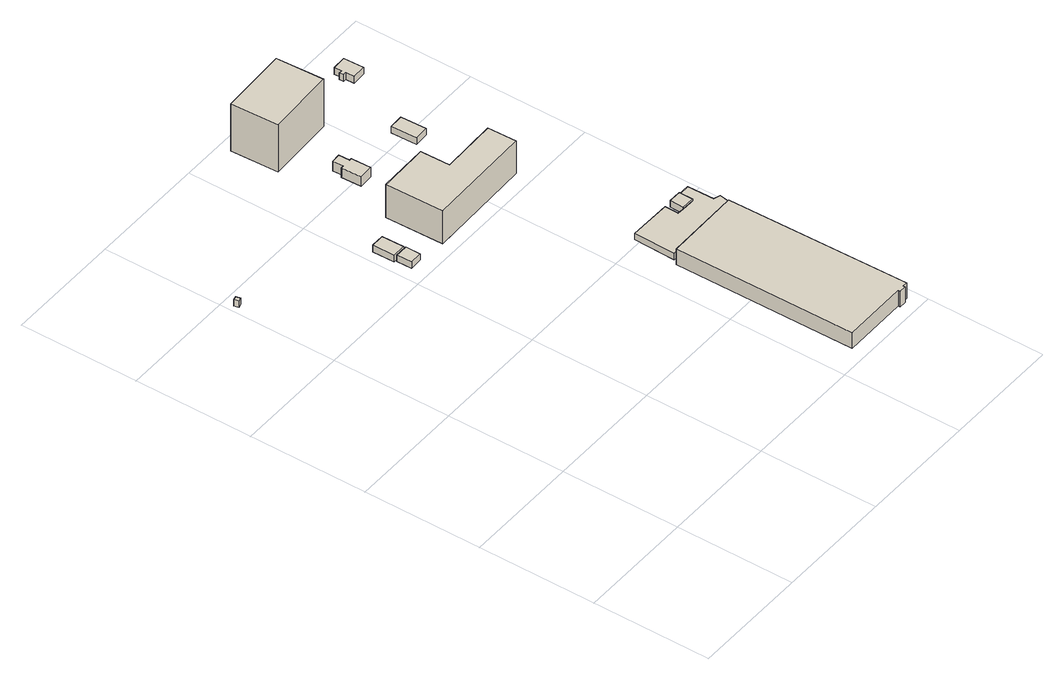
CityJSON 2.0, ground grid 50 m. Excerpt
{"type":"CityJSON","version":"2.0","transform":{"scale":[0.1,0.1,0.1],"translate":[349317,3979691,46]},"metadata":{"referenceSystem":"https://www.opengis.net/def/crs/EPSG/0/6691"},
"CityObjects":{
"building1":{"type":"Building","attributes":{"measuredHeight":3},"geometry":[{"type":"Solid","lod":"1","boundaries":[[[[0,1,2,3]],[[2,4,5,3]],[[1,6,4,2]],[[0,7,6,1]],[[3,5,7,0]],[[4,6,7,5]]]]}]},
"building2":{"type":"Building","attributes":{"measuredHeight":3},"geometry":[{"type":"Solid","lod":"1","boundaries":[[[[8,9,10,11]],[[10,12,13,11]],[[9,14,12,10]],[[8,15,14,9]],[[11,13,15,8]],[[12,14,15,13]]]]}]},
"building3":{"type":"Building","attributes":{"measuredHeight":3.2},"geometry":[{"type":"Solid","lod":"1","boundaries":[[[[16,17,18,19]],[[18,20,21,19]],[[17,22,20,18]],[[16,23,22,17]],[[19,21,23,16]],[[20,22,23,21]]]]}]},
"building4":{"type":"Building","attributes":{"measuredHeight":9.6},"geometry":[{"type":"Solid","lod":"1","boundaries":[[[[24,25,26,27,28,29,30,31]],[[30,32,33,31]],[[29,34,32,30]],[[28,35,34,29]],[[27,36,35,28]],[[26,37,36,27]],[[25,38,37,26]],[[24,39,38,25]],[[31,33,39,24]],[[32,34,35,36,37,38,39,33]]]]}]},
"building5":{"type":"Building","attributes":{"measuredHeight":4.5},"geometry":[{"type":"Solid","lod":"1","boundaries":[[[[40,41,42,43,44,45,46,47]],[[46,48,49,47]],[[45,50,48,46]],[[44,51,50,45]],[[43,52,51,44]],[[42,53,52,43]],[[41,54,53,42]],[[40,55,54,41]],[[47,49,55,40]],[[48,50,51,52,53,54,55,49]]]]}]},
"building6":{"type":"Building","attributes":{"measuredHeight":17.7},"geometry":[{"type":"Solid","lod":"1","boundaries":[[[[56,57,58,59,60,61]],[[60,62,63,61]],[[59,64,62,60]],[[58,65,64,59]],[[57,66,65,58]],[[56,67,66,57]],[[61,63,67,56]],[[62,64,65,66,67,63]]]]}]},
"building7":{"type":"Building","attributes":{"measuredHeight":3},"geometry":[{"type":"Solid","lod":"1","boundaries":[[[[68,69,70,71,72,73,74,75,76,77,78,79,80]],[[79,81,82,80]],[[78,83,81,79]],[[77,84,83,78]],[[76,85,84,77]],[[75,86,85,76]],[[74,87,86,75]],[[73,88,87,74]],[[72,89,88,73]],[[71,90,89,72]],[[70,91,90,71]],[[69,92,91,70]],[[68,93,92,69]],[[80,82,93,68]],[[81,83,84,85,86,87,88,89,90,91,92,93,82]]]]}]},
"building8":{"type":"Building","attributes":{"measuredHeight":22.2},"geometry":[{"type":"Solid","lod":"1","boundaries":[[[[94,95,96,97]],[[96,98,99,97]],[[95,100,98,96]],[[94,101,100,95]],[[97,99,101,94]],[[98,100,101,99]]]]}]},
"building9":{"type":"Building","attributes":{"measuredHeight":3},"geometry":[{"type":"Solid","lod":"1","boundaries":[[[[102,103,104,105]],[[104,106,107,105]],[[103,108,106,104]],[[102,109,108,103]],[[105,107,109,102]],[[106,108,109,107]]]]}]},
"building10":{"type":"Building","attributes":{"measuredHeight":3.3},"geometry":[{"type":"Solid","lod":"1","boundaries":[[[[110,111,112,113]],[[112,114,115,113]],[[111,116,114,112]],[[110,117,116,111]],[[113,115,117,110]],[[114,116,117,115]]]]}]},
"building11":{"type":"Building","attributes":{"measuredHeight":3.1},"geometry":[{"type":"Solid","lod":"1","boundaries":[[[[118,119,120,121,122,123,124,125]],[[124,126,127,125]],[[123,128,126,124]],[[122,129,128,123]],[[121,130,129,122]],[[120,131,130,121]],[[119,132,131,120]],[[118,133,132,119]],[[125,127,133,118]],[[126,128,129,130,131,132,133,127]]]]}]}
},
"vertices":[
[25,1947,23],[30,1928,23],[14,1923,23],[8,1943,23],[14,1923,53],[8,1943,53],[30,1928,53],[25,1947,53],
[609,1630,5],[609,1567,5],[556,1567,5],[555,1630,5],[556,1567,35],[555,1630,35],[609,1567,35],[609,1630,35],
[602,1729,5],[604,1636,5],[547,1635,5],[546,1729,5],[547,1635,37],[546,1729,37],[604,1636,37],[602,1729,37],
[1370,777,84],[1385,10,84],[1364,10,84],[1364,1,84],[1334,1,84],[1334,10,84],[1057,8,84],[1050,772,84],[1057,8,158],[1050,772,158],[1334,10,158],[1334,1,158],[1364,1,158],[1364,10,158],[1385,10,158],[1370,777,158],
[850,2099,4],[851,2052,4],[861,2053,4],[864,1969,4],[804,1967,4],[801,2052,4],[812,2052,4],[811,2097,4],[812,2052,49],[811,2097,49],[801,2052,49],[804,1967,49],[864,1969,49],[861,2053,49],[851,2052,49],[850,2099,49],
[1176,1686,5],[1179,1565,5],[726,1555,5],[720,1799,5],[935,1804,5],[938,1680,5],[935,1804,160],[938,1680,160],[720,1799,160],[726,1555,160],[1179,1565,160],[1176,1686,160],
[1257,972,75],[1256,914,75],[1284,912,75],[1339,911,75],[1340,970,75],[1390,969,75],[1392,858,75],[1420,850,75],[1407,779,75],[1257,810,75],[1258,794,75],[1075,798,75],[1079,975,75],[1075,798,105],[1079,975,105],[1258,794,105],[1257,810,105],[1407,779,105],[1420,850,105],[1392,858,105],[1390,969,105],[1340,970,105],[1339,911,105],[1284,912,105],[1256,914,105],[1257,972,105],
[975,2464,3],[984,2263,3],[693,2250,3],[685,2451,3],[693,2250,225],[685,2451,225],[984,2263,225],[975,2464,225],
[1340,970,83],[1339,911,83],[1284,912,83],[1286,971,83],[1284,912,113],[1286,971,113],[1339,911,113],[1340,970,113],
[1156,2052,4],[1160,1943,4],[1098,1941,4],[1095,2050,4],[1098,1941,34],[1095,2050,34],[1160,1943,34],[1156,2052,34],
[1287,2397,4],[1290,2311,4],[1231,2309,4],[1230,2346,4],[1217,2346,4],[1216,2364,4],[1229,2364,4],[1228,2395,4],[1229,2364,36],[1228,2395,36],[1216,2364,36],[1217,2346,36],[1230,2346,36],[1231,2309,36],[1290,2311,36],[1287,2397,36]
]}
